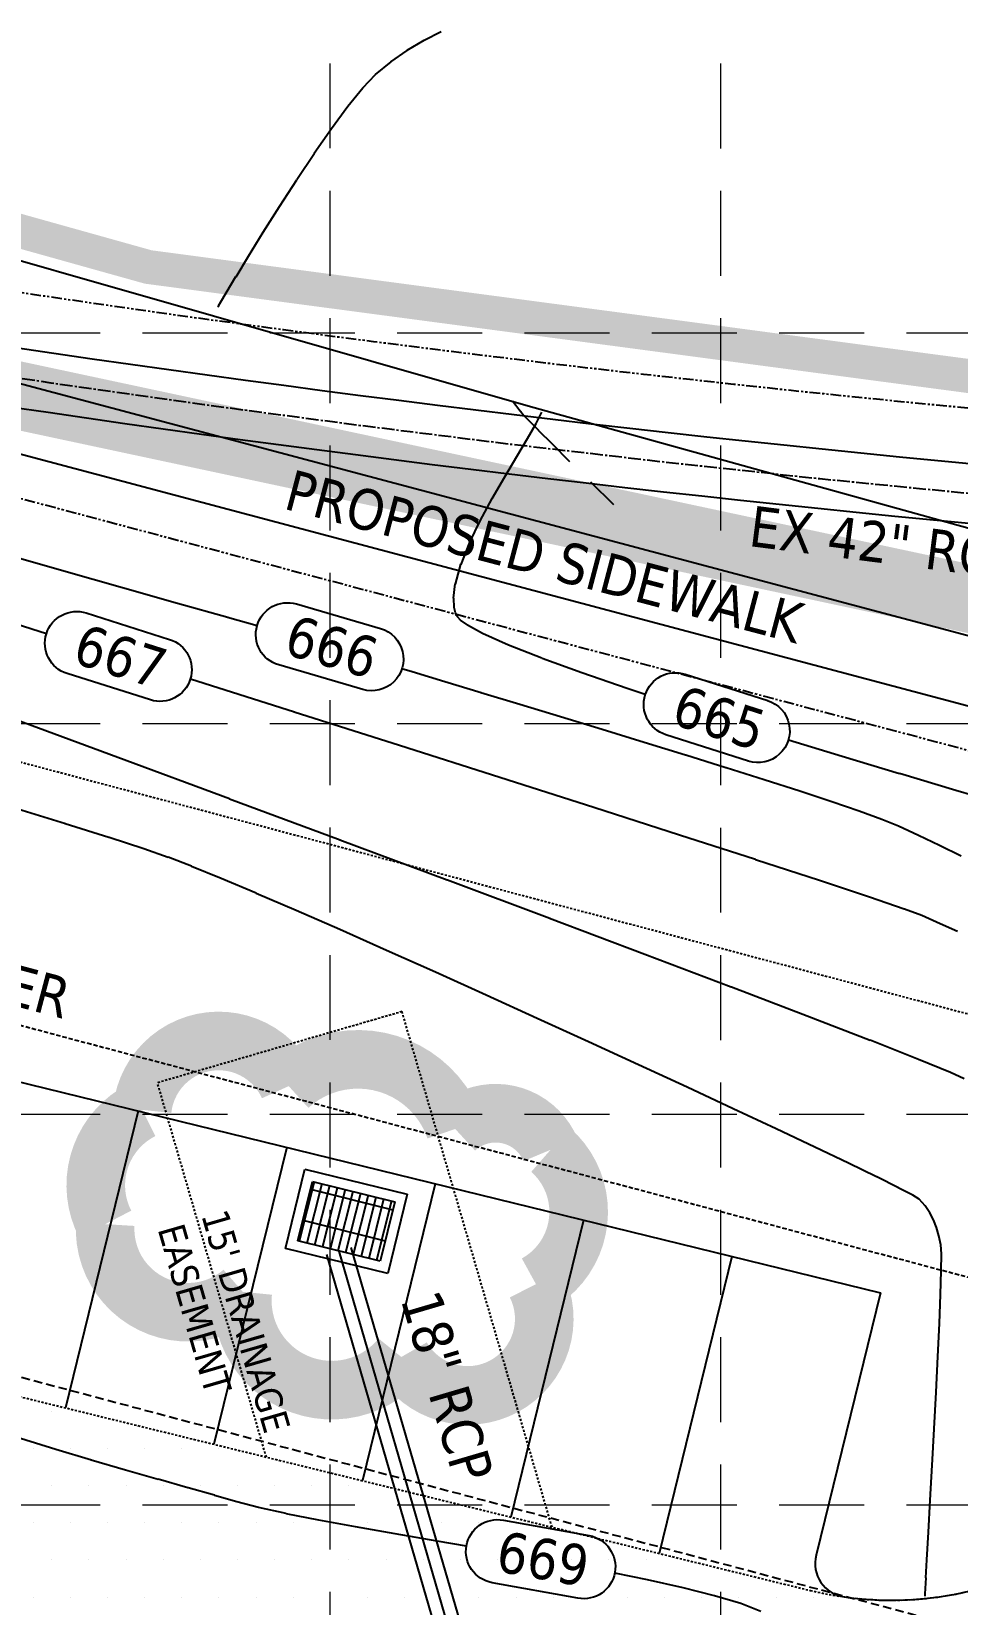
# Model space of a CAD drawing. Header units: inches. Extents: x 6967 to 7890, y 13663 to 15138.
# Drawn here: x 7480.1 to 7534.6, y 14233.6 to 14326.2 of the extents above; entities that cross this region are included whole.
import ezdxf

# ---------------------------------------------------------------- set-up
doc = ezdxf.new("R2010")
doc.units = ezdxf.units.IN
doc.header["$MEASUREMENT"] = 0
for name, pattern in [('CENTER2', [1.125, 0.75, -0.125, 0.125, -0.125]), ('DASHED', [0.75, 0.5, -0.25]), ('DASHED2', [0.375, 0.25, -0.125]), ('HIDDEN', [0.375, 0.25, -0.125]), ('XGWI003AR$0$HIDDEN2', [0.1875, 0.125, -0.0625]), ('xGWI003pt$0$HIDDEN2', [0.1875, 0.125, -0.0625]), ('xGWI003pt$0$PHANTOM2', [1.25, 0.625, -0.125, 0.125, -0.125, 0.125, -0.125])]:
    doc.linetypes.add(name, pattern=pattern)
for name, color, linetype in [('C-ANNO-EASE-N', 6, 'Continuous'), ('C-ANNO-STRM-N', 7, 'Continuous'), ('C-SITE-BLDG-STBK-N', 7, 'DASHED'), ('C-SITE-LSCP-STBK-N', 2, 'HIDDEN'), ('C-SITE-STBK-LSCP-N', 7, 'DASHED2'), ('EC', 35, 'Continuous'), ('GRID', 254, 'HIDDEN'), ('INLET PROTECTION', 5, 'Continuous'), ('LIMITS OF DISTURBANCE', 1, 'HIDDEN'), ('PC', 35, 'Continuous'), ('SILT FENCE', 200, 'Continuous'), ('STORM', 5, 'Continuous'), ('V-ROAD-BACK-P', 2, 'Continuous'), ('V-STRM-CNTR-E', 11, 'CENTER2'), ('V-STRM-UNDR-E', 15, 'Continuous'), ('XGWI003AR$0$C-PKNG-CURB-FACE-N', 4, 'Continuous'), ('XGWI003AR$0$C-PKNG-FIRE-HTCH-N', 2, 'Continuous'), ('XGWI003AR$0$C-PKNG-FIRE-N', 2, 'XGWI003AR$0$HIDDEN2'), ('XGWI003AR$0$C-PKNG-STRP-N', 6, 'Continuous'), ('XGWI003AR$0$C-SITE-WALK-N', 2, 'Continuous'), ('xGWI003pt$0$C-BNDY-E', 3, 'xGWI003pt$0$PHANTOM2'), ('xGWI003pt$0$C-EASE-STRM-N', 6, 'xGWI003pt$0$HIDDEN2'), ('xGWI003pt$0$C-ESMT-ELEC', 14, 'xGWI003pt$0$HIDDEN2'), ('xGWI003pt$0$C-RWAY-DCTD-E', 6, 'xGWI003pt$0$PHANTOM2')]:
    doc.layers.add(name, color=color, linetype=linetype)
doc.styles.add('L100', font='TAHOMA.TTF', dxfattribs={"height": 4})
doc.styles.add('L40', font='TAHOMA.TTF', dxfattribs={"height": 1.6})
doc.styles.add('L50', font='TAHOMA.TTF', dxfattribs={"height": 2})
doc.styles.add('L60', font='TAHOMA.TTF', dxfattribs={"height": 2.4})

msp = doc.modelspace()

# ---------------------------------------------------------------- linework, layer by layer
at = {"layer": 'C-SITE-BLDG-STBK-N'}
msp.add_line((7368.566, 14276.473), (7533.849, 14232.551), dxfattribs=at)
at = {"layer": 'C-SITE-LSCP-STBK-N', "color": 253}
msp.add_line((7537.581, 14252.254), (7373.859, 14295.76), dxfattribs=at)
at = {"layer": 'EC', "color": 35, "extrusion": (0.51111, -0.859515, 0), "elevation": -8478.23}
msp.add_lwpolyline([(13769.962, 665), (13771.114, 665)], dxfattribs=at)
at = {"layer": 'EC', "color": 35}
for points, elevation in [([(7503.176, 14325.722), (7504.176, 14326.244)], 665), ([(7498.691, 14321.846), (7499.562, 14322.925)], 665), ([(7499.562, 14322.925), (7500.305, 14323.705)], 665), ([(7497.728, 14320.54), (7498.691, 14321.846)], 665), ([(7491.028, 14310.004), (7491.033, 14310.014)], 665), ([(7514.356, 14298.366), (7512.992, 14299.701)], 666)]:
    msp.add_lwpolyline(points, dxfattribs=dict(at, elevation=elevation))
at = {"layer": 'EC', "color": 35, "extrusion": (-0.570027, 0.821626, 0), "elevation": 7493.45}
msp.add_lwpolyline([(-14328.532, 665), (-14329.704, 665)], dxfattribs=at)
at = {"layer": 'EC', "color": 35, "extrusion": (0.637871, -0.770143, 0), "elevation": -6247.068}
msp.add_lwpolyline([(14912.989, 665), (14914.181, 665)], dxfattribs=at)
at = {"layer": 'EC', "color": 35, "extrusion": (0.821553, -0.570132, 0), "elevation": -2004.817}
msp.add_lwpolyline([(16037.995, 665), (16039.778, 665)], dxfattribs=at)
at = {"layer": 'EC', "color": 35, "extrusion": (0.832453, -0.554096, 0), "elevation": -1693.479}
msp.add_lwpolyline([(16071.984, 665), (16073.851, 665)], dxfattribs=at)
at = {"layer": 'EC', "color": 35, "extrusion": (0.840229, -0.542231, 0), "elevation": -1465.314}
msp.add_lwpolyline([(16092.518, 665), (16094.39, 665)], dxfattribs=at)
at = {"layer": 'EC', "color": 35, "extrusion": (0.846079, -0.533058, 0), "elevation": -1290.157}
msp.add_lwpolyline([(16105.706, 665), (16107.506, 665)], dxfattribs=at)
at = {"layer": 'EC', "color": 35, "extrusion": (0.850677, -0.525689, 0), "elevation": -1150.208}
msp.add_lwpolyline([(16114.656, 665), (16116.305, 665)], dxfattribs=at)
at = {"layer": 'EC', "color": 35, "extrusion": (0.854458, -0.51952, 0), "elevation": -1033.586}
msp.add_lwpolyline([(16121.136, 665), (16122.556, 665)], dxfattribs=at)
at = {"layer": 'EC', "color": 35, "extrusion": (0.857776, -0.514024, 0), "elevation": -930.075}
msp.add_lwpolyline([(16126.328, 665), (16127.439, 665)], dxfattribs=at)
at = {"layer": 'EC', "color": 35, "extrusion": (0.870445, -0.492265, 0), "elevation": -523.78}
msp.add_lwpolyline([(16143.659, 665), (16143.743, 665)], dxfattribs=at)
at = {"layer": 'EC', "color": 35, "extrusion": (0.864196, -0.503155, 0), "elevation": -726.438}
msp.add_lwpolyline([(16135.894, 665), (16136.169, 665)], dxfattribs=at)
at = {"layer": 'EC', "color": 35, "extrusion": (0.860837, -0.508881, 0), "elevation": -833.547}
msp.add_lwpolyline([(16130.99, 665), (16131.605, 665)], dxfattribs=at)
at = {"layer": 'EC', "color": 35, "extrusion": (0.785152, 0.619303, 0), "elevation": 14754.019}
msp.add_lwpolyline([(6580.895, 666), (6581.224, 666)], dxfattribs=at)
at = {"layer": 'EC', "color": 35, "extrusion": (0.785008, 0.619486, 0), "elevation": 14755.547}
msp.add_lwpolyline([(6577.184, 666), (6577.468, 666)], dxfattribs=at)
at = {"layer": 'EC', "color": 35, "extrusion": (0.768301, 0.640089, 0), "elevation": 14924.806}
msp.add_lwpolyline([(6183.219, 666), (6183.501, 666)], dxfattribs=at)
at = {"layer": 'EC', "color": 35, "extrusion": (0.740773, 0.671756, 0), "elevation": 15171.053}
msp.add_lwpolyline([(5551.354, 666), (5551.682, 666)], dxfattribs=at)
at = {"layer": 'EC', "color": 35, "extrusion": (0.714639, 0.699494, 0), "elevation": 15371.561}
msp.add_lwpolyline([(4968.916, 666), (4969.256, 666)], dxfattribs=at)
at = {"layer": 'EC', "color": 35, "extrusion": (0.710226, 0.703973, 0), "elevation": 15402.5}
msp.add_lwpolyline([(4871.396, 666), (4872.167, 666)], dxfattribs=at)
at = {"layer": 'EC', "color": 35, "extrusion": (0.707655, 0.706558, 0), "elevation": 15420.156}
msp.add_lwpolyline([(4814.071, 666), (4815.216, 666)], dxfattribs=at)
at = {"layer": 'EC', "color": 35, "extrusion": (-0.705198, -0.70901, 0), "elevation": -15436.774}
msp.add_lwpolyline([(-4759.055, 666), (-4760.513, 666)], dxfattribs=at)
at = {"layer": 'GRID', "color": 252, "linetype": 'HIDDEN', "lineweight": 0, "ltscale": 20}
for p, q in [((7497.643, 13779.365), (7497.643, 15113.571)), ((7520.646, 13779.362), (7520.646, 15113.571)), ((6991.593, 14308.491), (7865.68, 14308.491)), ((6991.593, 14285.488), (7865.68, 14285.488)), ((6991.593, 14262.486), (7865.68, 14262.486)), ((6991.593, 14239.484), (7865.68, 14239.484))]:
    msp.add_line(p, q, dxfattribs=at)
at = {"layer": 'INLET PROTECTION', "color": 170, "ltscale": 100, "const_width": 3.451}
msp.add_lwpolyline([(7495.201, 14264.146, 0.520567), (7495.201, 14264.146, 0.765195), (7486.573, 14262.748, 0.417879), (7484.398, 14256.019, 0.6649), (7492.496, 14252.035, 0.744833), (7501.837, 14248.2, 0.975642), (7509.763, 14252.488, 0.520567), (7510.623, 14260.396, 0.520567), (7505.009, 14261.623, 0.540264), (7495.201, 14264.146)], format="xyb", close=True, dxfattribs=at)
at = {"layer": 'LIMITS OF DISTURBANCE', "linetype": 'DASHED', "ltscale": 25, "const_width": 2}
msp.add_lwpolyline([(7626.68, 14301.006), (7537.696, 14305.63), (7486.929, 14312.377), (7396.549, 14337.663), (7372.92, 14344.826), (7341.409, 14355.654), (7272.761, 14383.79), (7321.112, 14493.627), (7084.447, 14614.894), (7078.433, 14602.87), (7300.437, 14489.887), (7255.526, 14390.868), (7231.156, 14402.508, 0.426649), (7192.435, 14387.891), (7143.122, 14290.437, 0.055483), (7100.956, 14177.591), (7091.992, 14135.021), (7118.278, 14130.517), (7275.487, 14103.266), (7373.361, 14083.725), (7470.495, 14064.556), (7646.846, 14024.455)], format="xyb", dxfattribs=at)
at = {"layer": 'PC', "color": 25, "extrusion": (0.895308, -0.445448, 0), "elevation": 352.251}
msp.add_lwpolyline([(16150.943, 665), (16151.69, 665)], dxfattribs=at)
at = {"layer": 'PC', "color": 25}
for points, elevation in [([(7509.266, 14302.272), (7509.774, 14303.159)], 665), ([(7508.632, 14301.211), (7509.266, 14302.272)], 665), ([(7506.482, 14297.434), (7507.19, 14298.747)], 665), ([(7481.958, 14294.472), (7478.329, 14295.508)], 666), ([(7505.017, 14293.71), (7505.345, 14294.871)], 665), ([(7488.655, 14292.572), (7485.42, 14293.488)], 666), ([(7505.033, 14292.004), (7504.951, 14292.33)], 665), ([(7505.093, 14291.854), (7505.033, 14292.004)], 665), ([(7505.142, 14291.771), (7505.093, 14291.854)], 665), ([(7506.611, 14290.805), (7505.739, 14291.281)], 665), ([(7508.146, 14290.115), (7506.611, 14290.805)], 665), ([(7502.467, 14288.531), (7501.871, 14288.714)], 666), ([(7504.399, 14287.944), (7502.467, 14288.531)], 666), ([(7515.135, 14287.56), (7512.467, 14288.478)], 665), ([(7501.719, 14284.198), (7495.532, 14286.162)], 667), ([(7527.802, 14283.554), (7524.628, 14284.524)], 665), ([(7491.718, 14281.054), (7485.136, 14283.498)], 668), ([(7520.955, 14282.896), (7518.583, 14283.633)], 666), ([(7531.171, 14282.542), (7527.802, 14283.554)], 665), ([(7525.299, 14281.513), (7523.209, 14282.185)], 666), ([(7527.179, 14280.892), (7525.299, 14281.513)], 666), ([(7537.733, 14280.605), (7534.501, 14281.554)], 665), ([(7518.226, 14278.921), (7513.173, 14280.544)], 667), ([(7486.666, 14278.117), (7484.622, 14278.783)], 669), ([(7534.804, 14277.681), (7533.531, 14278.32)], 666), ([(7531.454, 14274.573), (7529.409, 14275.272)], 667), ([(7500.959, 14272.14), (7498.205, 14273.36)], 669), ([(7503.847, 14270.848), (7500.959, 14272.14)], 669), ([(7506.823, 14269.506), (7503.847, 14270.848)], 669), ([(7525.727, 14268.275), (7521.271, 14269.974)], 668), ([(7515.811, 14265.4), (7512.852, 14266.76)], 669), ([(7532.294, 14265.72), (7529.439, 14266.843)], 668), ([(7518.67, 14264.078), (7515.811, 14265.4)], 669), ([(7523.902, 14261.634), (7521.382, 14262.815)], 669), ([(7526.181, 14260.557), (7523.902, 14261.634)], 669), ([(7532.327, 14257.488), (7531.954, 14257.72)], 669), ([(7533.644, 14254.274), (7533.613, 14254.8)], 669), ([(7533.637, 14253.271), (7533.644, 14254.274)], 669), ([(7533.596, 14251.875), (7533.637, 14253.271)], 669), ([(7481.494, 14242.752), (7479.401, 14243.405)], 669), ([(7490.832, 14240.055), (7489.274, 14240.497)], 669), ([(7532.883, 14237.887), (7532.988, 14239.766)], 669), ([(7503.949, 14237.359), (7501.478, 14237.786)], 669), ([(7532.791, 14236.263), (7532.883, 14237.887)], 669), ([(7532.733, 14235.204), (7532.791, 14236.263)], 669), ([(7516.332, 14235.084), (7514.403, 14235.476)], 669), ([(7518.433, 14234.615), (7516.332, 14235.084)], 669), ([(7520.281, 14234.145), (7518.433, 14234.615)], 669), ([(7521.823, 14233.678), (7520.281, 14234.145)], 669), ([(7532.677, 14234.112), (7532.684, 14234.247)], 669), ([(7523.003, 14233.214), (7521.823, 14233.678)], 669)]:
    msp.add_lwpolyline(points, dxfattribs=dict(at, elevation=elevation))
at = {"layer": 'PC', "color": 25, "extrusion": (0.859096, -0.511814, 0), "elevation": -868.925}
msp.add_lwpolyline([(16127.755, 665), (16129.14, 665)], dxfattribs=at)
at = {"layer": 'PC', "color": 25, "extrusion": (0.866603, -0.498998, 0), "elevation": -629.292}
msp.add_lwpolyline([(16137.412, 665), (16138.882, 665)], dxfattribs=at)
at = {"layer": 'PC', "color": 25, "extrusion": (0.900404, -0.435055, 0), "elevation": 538.697}
msp.add_lwpolyline([(16137.746, 665), (16139.198, 665)], dxfattribs=at)
at = {"layer": 'PC', "color": 25, "extrusion": (0.927846, -0.372964, 0), "elevation": 1632.337}
msp.add_lwpolyline([(16062.659, 665), (16064.013, 665)], dxfattribs=at)
at = {"layer": 'PC', "color": 25, "extrusion": (-0.2732, -0.961957, 0), "elevation": -15794.741}
msp.add_lwpolyline([(3295.676, 666), (3292.077, 666)], dxfattribs=at)
at = {"layer": 'PC', "color": 25, "extrusion": (0.992631, -0.121178, 0), "elevation": 5717.624}
msp.add_lwpolyline([(15096.985, 665), (15097.821, 665)], dxfattribs=at)
at = {"layer": 'PC', "color": 25, "extrusion": (-0.272338, -0.962202, 0), "elevation": -15791.781}
msp.add_lwpolyline([(3316.257, 666), (3313.191, 666)], dxfattribs=at)
at = {"layer": 'PC', "color": 25, "linetype": 'Continuous'}
for points, elevation in [([(7495.661, 14292.536), (7500.616, 14291.09)], 666), ([(7483.279, 14292.005), (7488.189, 14290.452)], 667), ([(7499.568, 14287.497), (7494.613, 14288.943)], 666), ([(7512.232, 14233.995), (7507.181, 14234.907)], 669)]:
    msp.add_lwpolyline(points, dxfattribs=dict(at, elevation=elevation))
at = {"layer": 'PC', "color": 25, "extrusion": (0.997977, 0.06358, 0), "elevation": 8398.478}
msp.add_lwpolyline([(13786.245, 665), (13786.796, 665)], dxfattribs=at)
at = {"layer": 'PC', "color": 25, "extrusion": (-0.301214, -0.953557, 0), "elevation": -15880.431}
msp.add_lwpolyline([(2828.913, 667), (2824.184, 667)], dxfattribs=at)
at = {"layer": 'PC', "color": 25, "extrusion": (-0.273142, -0.961974, 0), "elevation": -15794.547}
msp.add_lwpolyline([(3304.855, 666), (3303.057, 666)], dxfattribs=at)
at = {"layer": 'PC', "color": 25, "extrusion": (0.729674, 0.683796, 0), "elevation": 15248.954}
msp.add_lwpolyline([(5296.097, 665), (5296.346, 665)], dxfattribs=at)
at = {"layer": 'PC', "color": 25, "extrusion": (-0.585759, -0.810485, 0), "elevation": -15979.428}
msp.add_lwpolyline([(-2287.951, 665), (-2288.478, 665)], dxfattribs=at)
at = {"layer": 'PC', "color": 25, "extrusion": (-0.367985, -0.929832, 0), "elevation": -16050.287}
msp.add_lwpolyline([(1724.885, 665), (1722.765, 665)], dxfattribs=at)
at = {"layer": 'PC', "color": 25, "extrusion": (-0.342536, -0.939505, 0), "elevation": -15997.382}
msp.add_lwpolyline([(2163.686, 665), (2161.185, 665)], dxfattribs=at)
at = {"layer": 'PC', "color": 25, "linetype": 'Continuous', "extrusion": (-0.30163, -0.953425, 0), "elevation": -15879.794}
msp.add_lwpolyline([(2829.001, 667), (2823.851, 667)], dxfattribs=at)
at = {"layer": 'PC', "color": 25, "extrusion": (-0.302122, -0.953269, 0), "elevation": -15883.124}
msp.add_lwpolyline([(2829.1, 667), (2822.676, 667)], dxfattribs=at)
at = {"layer": 'PC', "color": 25, "extrusion": (-0.289664, -0.957128, 0), "elevation": -15849.151}
msp.add_lwpolyline([(3046.196, 666), (3043.97, 666)], dxfattribs=at)
at = {"layer": 'PC', "color": 25, "linetype": 'Continuous', "extrusion": (-0.304433, -0.952534, 0)}
for points, elevation in [([(2811.82, 665), (2816.917, 665)], -15899.079), ([(2816.917, 665), (2811.82, 665)], -15895.336)]:
    msp.add_lwpolyline(points, dxfattribs=dict(at, elevation=elevation))
at = {"layer": 'PC', "color": 25, "extrusion": (0.28925, 0.957253, 0), "elevation": 15847.833}
msp.add_lwpolyline([(-3055.432, 666), (-3053.045, 666)], dxfattribs=at)
at = {"layer": 'PC', "color": 25, "extrusion": (-0.313436, -0.949609, 0), "elevation": -15923.114}
msp.add_lwpolyline([(2659.331, 665), (2658.203, 665)], dxfattribs=at)
at = {"layer": 'PC', "color": 25, "extrusion": (0.289505, 0.957176, 0), "elevation": 15848.647}
msp.add_lwpolyline([(-3053.708, 666), (-3051.208, 666)], dxfattribs=at)
at = {"layer": 'PC', "color": 25, "extrusion": (0.290355, 0.956919, 0), "elevation": 15851.35}
msp.add_lwpolyline([(-3042.214, 666), (-3039.647, 666)], dxfattribs=at)
at = {"layer": 'PC', "color": 25, "extrusion": (-0.347397, -0.937718, 0), "elevation": -15994.21}
msp.add_lwpolyline([(2056.901, 668), (2050.387, 668)], dxfattribs=at)
at = {"layer": 'PC', "color": 25, "extrusion": (-0.291797, -0.95648, 0), "elevation": -15855.92}
msp.add_lwpolyline([(3020.888, 666), (3018.302, 666)], dxfattribs=at)
at = {"layer": 'PC', "color": 25, "extrusion": (-0.303456, -0.952846, 0), "elevation": -15887.074}
msp.add_lwpolyline([(2819.565, 667), (2813.356, 667)], dxfattribs=at)
at = {"layer": 'PC', "color": 25, "extrusion": (-0.293899, -0.955836, 0), "elevation": -15862.522}
msp.add_lwpolyline([(2988.585, 666), (2986.027, 666)], dxfattribs=at)
at = {"layer": 'PC', "color": 25, "extrusion": (-0.304402, -0.952544, 0), "elevation": -15889.866}
msp.add_lwpolyline([(2809.598, 667), (2803.783, 667)], dxfattribs=at)
at = {"layer": 'PC', "color": 25, "extrusion": (-0.300743, -0.953705, 0), "elevation": -15883.547}
msp.add_lwpolyline([(2879.657, 666), (2877.294, 666)], dxfattribs=at)
at = {"layer": 'PC', "color": 25, "extrusion": (0.284375, 0.958713, 0), "elevation": 15834.539}
msp.add_lwpolyline([(-3162.1, 665), (-3158.627, 665)], dxfattribs=at)
at = {"layer": 'PC', "color": 25, "extrusion": (-0.29335, -0.956005, 0), "elevation": -15846.219}
msp.add_lwpolyline([(2963.96, 669), (2960.773, 669)], dxfattribs=at)
at = {"layer": 'PC', "color": 25, "extrusion": (-0.348965, -0.937136, 0), "elevation": -15997.633}
msp.add_lwpolyline([(2044.121, 668), (2037.177, 668)], dxfattribs=at)
at = {"layer": 'PC', "color": 25, "extrusion": (-0.325035, -0.945702, 0), "elevation": -15952.064}
msp.add_lwpolyline([(2478.399, 666), (2476.68, 666)], dxfattribs=at)
at = {"layer": 'PC', "color": 25, "extrusion": (0.343027, 0.939326, 0), "elevation": 15996.465}
msp.add_lwpolyline([(-2174.868, 666), (-2173.457, 666)], dxfattribs=at)
at = {"layer": 'PC', "color": 25, "extrusion": (-0.299512, -0.954093, 0), "elevation": -15865.014}
msp.add_lwpolyline([(2864.354, 669), (2861.65, 669)], dxfattribs=at)
at = {"layer": 'PC', "color": 25, "extrusion": (-0.375778, -0.92671, 0), "elevation": -16062.932}
msp.add_lwpolyline([(1613.246, 666), (1612.189, 666)], dxfattribs=at)
at = {"layer": 'PC', "color": 25, "extrusion": (-0.414099, -0.910232, 0), "elevation": -16116.236}
msp.add_lwpolyline([(943.253, 666), (941.952, 666)], dxfattribs=at)
at = {"layer": 'PC', "color": 25, "extrusion": (0.349874, 0.936797, 0), "elevation": 15999.61}
msp.add_lwpolyline([(-2035.333, 668), (-2028.586, 668)], dxfattribs=at)
at = {"layer": 'PC', "color": 25, "extrusion": (-0.307426, -0.951572, 0), "elevation": -15898.72}
msp.add_lwpolyline([(2769.109, 667), (2764.42, 667)], dxfattribs=at)
at = {"layer": 'PC', "color": 25, "extrusion": (0.432053, 0.901848, 0), "elevation": 16131.762}
msp.add_lwpolyline([(-625.116, 666), (-623.743, 666)], dxfattribs=at)
at = {"layer": 'PC', "color": 25, "extrusion": (-0.3287, -0.944434, 0), "elevation": -15945.613}
msp.add_lwpolyline([(2378.968, 669), (2377.442, 669)], dxfattribs=at)
at = {"layer": 'PC', "color": 25, "extrusion": (-0.361181, -0.932496, 0), "elevation": -16018.379}
msp.add_lwpolyline([(1827.291, 669), (1825.817, 669)], dxfattribs=at)
at = {"layer": 'PC', "color": 25, "extrusion": (-0.378758, -0.925496, 0), "elevation": -16050.081}
msp.add_lwpolyline([(1525.814, 669), (1523.93, 669)], dxfattribs=at)
at = {"layer": 'PC', "color": 25, "extrusion": (0.310081, 0.95071, 0), "elevation": 15906.387}
msp.add_lwpolyline([(-2728.682, 667), (-2724.723, 667)], dxfattribs=at)
at = {"layer": 'PC', "color": 25, "extrusion": (-0.389199, -0.921154, 0), "elevation": -16066.309}
msp.add_lwpolyline([(1346.462, 669), (1344.219, 669)], dxfattribs=at)
at = {"layer": 'PC', "color": 25, "extrusion": (-0.350943, -0.936397, 0), "elevation": -16001.921}
msp.add_lwpolyline([(2023.513, 668), (2017.082, 668)], dxfattribs=at)
at = {"layer": 'PC', "color": 25, "extrusion": (-0.314536, -0.949246, 0), "elevation": -15919.008}
msp.add_lwpolyline([(2657.177, 667), (2654.061, 667)], dxfattribs=at)
at = {"layer": 'PC', "color": 25, "extrusion": (-0.396187, -0.91817, 0), "elevation": -16076.075}
msp.add_lwpolyline([(1226.901, 669), (1224.35, 669)], dxfattribs=at)
at = {"layer": 'PC', "color": 25, "extrusion": (-0.401256, -0.915966, 0), "elevation": -16082.611}
msp.add_lwpolyline([(1140.831, 669), (1138.024, 669)], dxfattribs=at)
at = {"layer": 'PC', "color": 25, "extrusion": (0.352258, 0.935903, 0), "elevation": 16004.748}
msp.add_lwpolyline([(-2007.026, 668), (-2001.029, 668)], dxfattribs=at)
at = {"layer": 'PC', "color": 25, "extrusion": (-0.351809, -0.936072, 0), "elevation": -16011.658}
msp.add_lwpolyline([(2029.159, 667), (2028.065, 667)], dxfattribs=at)
at = {"layer": 'PC', "color": 25, "extrusion": (-0.405331, -0.91417, 0), "elevation": -16102.181}
msp.add_lwpolyline([(1101.392, 667), (1100.203, 667)], dxfattribs=at)
at = {"layer": 'PC', "color": 25, "extrusion": (-0.398955, -0.916971, 0), "elevation": -16094.12}
msp.add_lwpolyline([(1214.619, 667), (1213.499, 667)], dxfattribs=at)
at = {"layer": 'PC', "color": 25, "extrusion": (0.353965, 0.935259, 0), "elevation": 16008.384}
msp.add_lwpolyline([(-1983.26, 668), (-1977.818, 668)], dxfattribs=at)
at = {"layer": 'PC', "color": 25, "extrusion": (-0.413374, -0.910561, 0), "elevation": -16096.386}
msp.add_lwpolyline([(940.096, 669), (936.782, 669)], dxfattribs=at)
at = {"layer": 'PC', "color": 25, "extrusion": (0.359888, 0.932995, 0), "elevation": 16020.655}
msp.add_lwpolyline([(-1890.466, 668), (-1886.488, 668)], dxfattribs=at)
at = {"layer": 'PC', "color": 25, "extrusion": (-0.415551, -0.90957, 0), "elevation": -16098.588}
msp.add_lwpolyline([(904.9, 669), (901.589, 669)], dxfattribs=at)
at = {"layer": 'PC', "color": 25, "extrusion": (-0.37903, -0.925385, 0), "elevation": -16056.239}
msp.add_lwpolyline([(1565.176, 668), (1563.138, 668)], dxfattribs=at)
at = {"layer": 'PC', "color": 25, "extrusion": (-0.427751, -0.903897, 0), "elevation": -16116.791}
msp.add_lwpolyline([(709.167, 668), (708.276, 668)], dxfattribs=at)
at = {"layer": 'PC', "color": 25, "extrusion": (-0.42198, -0.906605, 0), "elevation": -16104.615}
msp.add_lwpolyline([(800.294, 669), (797.302, 669)], dxfattribs=at)
at = {"layer": 'PC', "color": 25, "extrusion": (-0.431343, -0.902188, 0), "elevation": -16112.069}
msp.add_lwpolyline([(641.048, 669), (638.841, 669)], dxfattribs=at)
at = {"layer": 'PC', "color": 25, "extrusion": (0.436851, 0.899534, 0), "elevation": 16115.687}
msp.add_lwpolyline([(-544.357, 669), (-542.515, 669)], dxfattribs=at)
at = {"layer": 'PC', "color": 25, "extrusion": (-0.445843, -0.895111, 0), "elevation": -16120.333}
msp.add_lwpolyline([(384.275, 669), (382.85, 669)], dxfattribs=at)
at = {"layer": 'PC', "color": 25, "extrusion": (-0.464228, -0.885716, 0), "elevation": -16124.83}
msp.add_lwpolyline([(52.337, 669), (51.38, 669)], dxfattribs=at)
at = {"layer": 'PC', "color": 25, "extrusion": (0.740222, 0.672362, 0), "elevation": 15161.792}
msp.add_lwpolyline([(5488.729, 669), (5489.26, 669)], dxfattribs=at)
at = {"layer": 'PC', "color": 25, "extrusion": (0.819315, 0.573344, 0), "elevation": 14345.858}
msp.add_lwpolyline([(7361.742, 669), (7362.232, 669)], dxfattribs=at)
at = {"layer": 'PC', "color": 25, "extrusion": (0.886628, 0.462484, 0), "elevation": 13272.425}
msp.add_lwpolyline([(9156.033, 669), (9156.506, 669)], dxfattribs=at)
at = {"layer": 'PC', "color": 25, "extrusion": (0.93407, 0.357089, 0), "elevation": 12127.28}
msp.add_lwpolyline([(10625.868, 669), (10626.348, 669)], dxfattribs=at)
at = {"layer": 'PC', "color": 25, "extrusion": (0.962036, 0.272921, 0), "elevation": 11138.081}
msp.add_lwpolyline([(11658.101, 669), (11658.608, 669)], dxfattribs=at)
at = {"layer": 'PC', "color": 25, "extrusion": (0.97612, 0.217233, 0), "elevation": 10450.324}
msp.add_lwpolyline([(12277.841, 669), (12278.392, 669)], dxfattribs=at)
at = {"layer": 'PC', "color": 25, "extrusion": (0.999208, -0.039789, 0), "elevation": 6960.556}
msp.add_lwpolyline([(14538.635, 669), (14540.346, 669)], dxfattribs=at)
at = {"layer": 'PC', "color": 25, "extrusion": (0.998944, -0.045954, 0), "elevation": 6870.717}
msp.add_lwpolyline([(14579.362, 669), (14581.306, 669)], dxfattribs=at)
at = {"layer": 'PC', "color": 25, "extrusion": (0.998753, -0.049922, 0), "elevation": 6812.745}
msp.add_lwpolyline([(14604.447, 669), (14606.542, 669)], dxfattribs=at)
at = {"layer": 'PC', "color": 25, "extrusion": (0.998616, -0.052602, 0), "elevation": 6773.524}
msp.add_lwpolyline([(14620.515, 669), (14622.679, 669)], dxfattribs=at)
at = {"layer": 'PC', "color": 25, "extrusion": (0.998518, -0.054425, 0), "elevation": 6746.83}
msp.add_lwpolyline([(14630.7, 669), (14632.852, 669)], dxfattribs=at)
at = {"layer": 'PC', "color": 25, "extrusion": (-0.286961, -0.957942, 0), "elevation": -15790.631}
msp.add_lwpolyline([(3081.9, 669), (3079.727, 669)], dxfattribs=at)
at = {"layer": 'PC', "color": 25, "extrusion": (-0.279139, -0.960251, 0), "elevation": -15764.972}
msp.add_lwpolyline([(3212.68, 669), (3210.573, 669)], dxfattribs=at)
at = {"layer": 'PC', "color": 25, "extrusion": (0.274066, 0.961711, 0), "elevation": 15747.792}
msp.add_lwpolyline([(-3297.853, 669), (-3295.861, 669)], dxfattribs=at)
at = {"layer": 'PC', "color": 25, "extrusion": (0.998454, -0.055591, 0), "elevation": 6729.737}
msp.add_lwpolyline([(14636.512, 669), (14638.57, 669)], dxfattribs=at)
at = {"layer": 'PC', "color": 25, "extrusion": (0.271875, 0.962333, 0), "elevation": 15740.242}
msp.add_lwpolyline([(-3335.533, 669), (-3333.703, 669)], dxfattribs=at)
at = {"layer": 'PC', "color": 25, "extrusion": (-0.279969, -0.960009, 0), "elevation": -15767.781}
msp.add_lwpolyline([(3205.86, 669), (3204.499, 669)], dxfattribs=at)
at = {"layer": 'PC', "color": 25, "extrusion": (-0.254601, -0.967046, 0), "elevation": -15677.928}
msp.add_lwpolyline([(3621.139, 669), (3619.811, 669)], dxfattribs=at)
at = {"layer": 'PC', "color": 25, "extrusion": (-0.215471, -0.97651, 0), "elevation": -15519.472}
msp.add_lwpolyline([(4250.912, 669), (4249.242, 669)], dxfattribs=at)
at = {"layer": 'PC', "color": 25, "extrusion": (-0.193678, -0.981065, 0), "elevation": -15420.988}
msp.add_lwpolyline([(4597.325, 669), (4595.365, 669)], dxfattribs=at)
at = {"layer": 'PC', "color": 25, "extrusion": (-0.180909, -0.9835, 0), "elevation": -15359.927}
msp.add_lwpolyline([(4799.582, 669), (4797.386, 669)], dxfattribs=at)
at = {"layer": 'PC', "color": 25, "extrusion": (-0.173651, -0.984807, 0), "elevation": -15324.113}
msp.add_lwpolyline([(4915.107, 669), (4912.728, 669)], dxfattribs=at)
at = {"layer": 'PC', "color": 25, "linetype": 'Continuous', "extrusion": (-0.177662, -0.984092, 0), "elevation": -15345.941}
msp.add_lwpolyline([(4858.748, 669), (4863.88, 669)], dxfattribs=at)
at = {"layer": 'PC', "color": 25, "extrusion": (-0.169909, -0.98546, 0), "elevation": -15305.333}
msp.add_lwpolyline([(4977.527, 669), (4975.785, 669)], dxfattribs=at)
at = {"layer": 'PC', "color": 25, "extrusion": (0.998605, -0.052805, 0), "elevation": 6770.536}
msp.add_lwpolyline([(14612.48, 669), (14613.109, 669)], dxfattribs=at)
at = {"layer": 'PC', "color": 25, "extrusion": (0.998761, -0.049762, 0), "elevation": 6815.027}
msp.add_lwpolyline([(14591.454, 669), (14591.783, 669)], dxfattribs=at)
at = {"layer": 'PC', "color": 25, "linetype": 'Continuous', "extrusion": (0, 0, -1)}
for centre, radius, start, end in [((-7495.137, 14290.739, -666), 1.871, 286.26263, 106.26263), ((-7482.715, 14290.221, -667), 1.871, 287.55552, 107.55552), ((-7500.092, 14289.294, -666), 1.871, 106.26263, 286.26263), ((-7487.624, 14288.668, -667), 1.871, 107.55552, 287.55552), ((-7517.983, 14286.619, -665), 1.871, 287.72403, 107.72403), ((-7522.837, 14285.067, -665), 1.871, 107.72403, 287.72403), ((-7507.514, 14236.751, -669), 1.874, 280.23362, 100.23362), ((-7512.565, 14235.839, -669), 1.874, 100.23362, 280.23362)]:
    msp.add_arc(centre, radius, start, end, dxfattribs=at)
at = {"layer": 'SILT FENCE', "linetype": 'Continuous', "ltscale": 25, "const_width": 4}
msp.add_lwpolyline([(7117.596, 14220.546), (7125.359, 14241.766), (7144.64, 14284.476), (7191.6, 14377.338), (7241.137, 14390.542), (7283.264, 14368.127), (7378.578, 14333.281, 0.080719), (7711.3, 14276.134), (7748.413, 14279.865, -0.375451), (7785.086, 14252.517), (7783.081, 14036.211)], format="xyb", dxfattribs=at)
at = {"layer": 'STORM'}
for p, q in [((7495.014, 14254.59), (7496.157, 14259.252)), ((7496.157, 14259.252), (7502.179, 14257.776)), ((7495.74, 14255.03), (7496.597, 14258.526)), ((7496.697, 14258.502), (7495.82, 14255.01)), ((7497.152, 14258.39), (7496.275, 14254.899)), ((7496.488, 14258.081), (7501.337, 14256.863)), ((7496.597, 14258.526), (7501.453, 14257.336)), ((7497.607, 14258.279), (7496.731, 14254.787)), ((7498.062, 14258.167), (7497.186, 14254.675)), ((7498.518, 14258.056), (7497.641, 14254.564)), ((7498.973, 14257.944), (7498.096, 14254.452)), ((7499.428, 14257.832), (7498.552, 14254.341)), ((7499.884, 14257.721), (7499.007, 14254.229)), ((7500.339, 14257.609), (7499.462, 14254.118)), ((7500.794, 14257.498), (7499.918, 14254.006)), ((7501.249, 14257.386), (7500.373, 14253.894)), ((7501.453, 14257.336), (7500.596, 14253.84)), ((7502.179, 14257.776), (7501.036, 14253.114)), ((7496.041, 14256.26), (7500.891, 14255.042)), ((7501.036, 14253.114), (7495.014, 14254.59)), ((7500.596, 14253.84), (7495.74, 14255.03)), ((7504.719, 14231.928), (7498.168, 14254.435)), ((7505.318, 14232.554), (7498.888, 14254.644)), ((7503.635, 14232.966), (7497.448, 14254.225))]:
    msp.add_line(p, q, dxfattribs=at)
at = {"layer": 'V-ROAD-BACK-P', "color": 7}
msp.add_lwpolyline([(7399.818, 14335.159), (7409.791, 14332.27), (7420.716, 14329.18), (7431.545, 14326.163), (7453.546, 14320.13), (7509.296, 14304.21), (7540.723, 14295.478), (7550.289, 14294.088), (7560.429, 14292.663), (7572.527, 14291.03), (7578.931, 14290.201)], dxfattribs=at)
at = {"layer": 'V-STRM-CNTR-E', "color": 5}
msp.add_lwpolyline([(7100.213, 14355.422), (7286.424, 14353.286, 0.069019), (7572.032, 14296.223, 0.011978), (7622.781, 14294.424), (7793.155, 14292.47)], format="xyb", dxfattribs=at)
at = {"layer": 'V-STRM-UNDR-E', "color": 5}
for points in [[(7100.233, 14357.172), (7286.73, 14355.033, 0.069087), (7572.136, 14297.969, 0.011978), (7622.801, 14296.174), (7793.174, 14294.219)], [(7100.193, 14353.672), (7286.118, 14351.54, 0.068951), (7571.928, 14294.476, 0.011978), (7622.761, 14292.674), (7793.135, 14290.72)]]:
    msp.add_lwpolyline(points, format="xyb", dxfattribs=at)
at = {"layer": 'XGWI003AR$0$C-PKNG-CURB-FACE-N', "color": 7}
for p, q in [((7416.413, 14279.828), (7530.05, 14251.974)), ((7530.05, 14251.974), (7526.263, 14236.524))]:
    msp.add_line(p, q, dxfattribs=at)
for centre, radius, start, end in [((7530.693, 14253.875), 20, 262.05394, 355.00192), ((7528.205, 14236.048), 2, 166.2275, 262.05394)]:
    msp.add_arc(centre, radius, start, end, dxfattribs=at)
at = {"layer": 'XGWI003AR$0$C-PKNG-FIRE-HTCH-N', "color": 255}
for p, q in [((7481.25, 14245), (7481.25, 14245)), ((7480.156, 14242.812), (7480.156, 14242.812)), ((7482.344, 14242.812), (7482.344, 14242.812)), ((7484.531, 14242.812), (7484.531, 14242.812)), ((7486.719, 14242.812), (7486.719, 14242.812)), ((7488.906, 14242.812), (7488.906, 14242.812)), ((7491.094, 14242.812), (7491.094, 14242.812)), ((7481.25, 14240.625), (7481.25, 14240.625)), ((7483.438, 14240.625), (7483.438, 14240.625)), ((7485.625, 14240.625), (7485.625, 14240.625)), ((7487.812, 14240.625), (7487.812, 14240.625)), ((7490, 14240.625), (7490, 14240.625)), ((7492.188, 14240.625), (7492.188, 14240.625)), ((7494.375, 14240.625), (7494.375, 14240.625)), ((7496.562, 14240.625), (7496.562, 14240.625)), ((7498.75, 14240.625), (7498.75, 14240.625)), ((7480.156, 14238.438), (7480.156, 14238.438)), ((7482.344, 14238.438), (7482.344, 14238.438)), ((7484.531, 14238.438), (7484.531, 14238.438)), ((7486.719, 14238.438), (7486.719, 14238.438)), ((7488.906, 14238.438), (7488.906, 14238.438)), ((7491.094, 14238.438), (7491.094, 14238.438)), ((7493.281, 14238.438), (7493.281, 14238.438)), ((7495.469, 14238.438), (7495.469, 14238.438)), ((7497.656, 14238.438), (7497.656, 14238.438)), ((7499.844, 14238.438), (7499.844, 14238.438)), ((7502.031, 14238.438), (7502.031, 14238.438)), ((7504.219, 14238.438), (7504.219, 14238.438)), ((7506.406, 14238.438), (7506.406, 14238.438)), ((7508.594, 14238.438), (7508.594, 14238.438)), ((7481.25, 14236.25), (7481.25, 14236.25)), ((7483.438, 14236.25), (7483.438, 14236.25)), ((7485.625, 14236.25), (7485.625, 14236.25)), ((7487.812, 14236.25), (7487.812, 14236.25)), ((7490, 14236.25), (7490, 14236.25)), ((7492.188, 14236.25), (7492.188, 14236.25)), ((7494.375, 14236.25), (7494.375, 14236.25)), ((7496.562, 14236.25), (7496.562, 14236.25)), ((7498.75, 14236.25), (7498.75, 14236.25)), ((7500.938, 14236.25), (7500.938, 14236.25)), ((7503.125, 14236.25), (7503.125, 14236.25)), ((7505.312, 14236.25), (7505.312, 14236.25)), ((7507.5, 14236.25), (7507.5, 14236.25)), ((7509.688, 14236.25), (7509.688, 14236.25)), ((7511.875, 14236.25), (7511.875, 14236.25)), ((7514.062, 14236.25), (7514.062, 14236.25)), ((7516.25, 14236.25), (7516.25, 14236.25)), ((7518.438, 14236.25), (7518.438, 14236.25)), ((7480.156, 14234.062), (7480.156, 14234.062)), ((7482.344, 14234.062), (7482.344, 14234.062)), ((7484.531, 14234.062), (7484.531, 14234.062)), ((7486.719, 14234.062), (7486.719, 14234.062)), ((7488.906, 14234.062), (7488.906, 14234.062)), ((7491.094, 14234.062), (7491.094, 14234.062)), ((7493.281, 14234.062), (7493.281, 14234.062)), ((7495.469, 14234.062), (7495.469, 14234.062)), ((7497.656, 14234.062), (7497.656, 14234.062)), ((7499.844, 14234.062), (7499.844, 14234.062)), ((7502.031, 14234.062), (7502.031, 14234.062)), ((7504.219, 14234.062), (7504.219, 14234.062)), ((7506.406, 14234.062), (7506.406, 14234.062)), ((7508.594, 14234.062), (7508.594, 14234.062)), ((7510.781, 14234.062), (7510.781, 14234.062)), ((7512.969, 14234.062), (7512.969, 14234.062)), ((7515.156, 14234.062), (7515.156, 14234.062)), ((7517.344, 14234.062), (7517.344, 14234.062)), ((7519.531, 14234.062), (7519.531, 14234.062)), ((7521.719, 14234.062), (7521.719, 14234.062)), ((7523.906, 14234.062), (7523.906, 14234.062)), ((7526.094, 14234.062), (7526.094, 14234.062))]:
    msp.add_line(p, q, dxfattribs=at)
at = {"layer": 'XGWI003AR$0$C-PKNG-FIRE-N', "color": 7}
msp.add_line((7361.327, 14274.798), (7525.932, 14234.45), dxfattribs=at)
msp.add_arc((7530.693, 14253.875), 20, 256.2275, 355.00192, dxfattribs=at)
at = {"layer": 'XGWI003AR$0$C-PKNG-STRP-N', "color": 253}
for p, q in [((7486.343, 14262.687), (7482.058, 14245.205)), ((7495.085, 14260.544), (7490.799, 14243.062)), ((7503.826, 14258.402), (7499.541, 14240.919)), ((7512.567, 14256.259), (7508.282, 14238.777)), ((7521.308, 14254.117), (7517.023, 14236.634))]:
    msp.add_line(p, q, dxfattribs=at)
at = {"layer": 'XGWI003AR$0$C-SITE-WALK-N', "color": 7}
for p, q in [((7544.355, 14288.22), (7419.233, 14321.47)), ((7543.615, 14284.278), (7415.855, 14318.229))]:
    msp.add_line(p, q, dxfattribs=at)
at = {"layer": 'xGWI003pt$0$C-BNDY-E', "color": 253}
msp.add_line((7381.802, 14324.691), (7543.152, 14281.814), dxfattribs=at)
at = {"layer": 'xGWI003pt$0$C-EASE-STRM-N', "color": 253}
for p, q in [((7501.876, 14268.533), (7487.474, 14264.341)), ((7510.71, 14238.182), (7501.876, 14268.533)), ((7493.887, 14242.305), (7487.474, 14264.341))]:
    msp.add_line(p, q, dxfattribs=at)
at = {"layer": 'xGWI003pt$0$C-ESMT-ELEC'}
msp.add_line((7377.83, 14310.226), (7540.37, 14267.033), dxfattribs=at)
at = {"layer": 'xGWI003pt$0$C-RWAY-DCTD-E', "color": 7}
msp.add_arc((7634.939, 15354.354), 1055, 250.760518, 269.342815, dxfattribs=at)

# ---------------------------------------------------------------- texts
at = {"layer": 'C-ANNO-EASE-N', "color": 7, "style": 'L40'}
for s, p in [("15' DRAINAGE ", (7490.04, 14256.561)), ('EASEMENT', (7487.473, 14255.733))]:
    msp.add_text(s, height=1.6, rotation=286.15634, dxfattribs=at).set_placement(p)
at = {"layer": 'C-ANNO-STRM-N', "style": 'L60'}
for s, rotation, p in [('EX 42" RCP', 352.69871, (7522.226, 14295.956)), ('18" RCP', 286.42047, (7501.775, 14251.635))]:
    msp.add_text(s, height=2.4, rotation=rotation, dxfattribs=at).set_placement(p)
at = {"layer": 'C-SITE-STBK-LSCP-N', "style": 'L100'}
for s, rotation, p in [('PROPOSED SIDEWALK', 345.25236, (7494.825, 14298.163)), ("30' LANDSCAPE BUFFER", 345.13371, (7448.858, 14276.878))]:
    msp.add_text(s, height=2.4, rotation=rotation, dxfattribs=at).set_placement(p)
at = {"layer": 'PC', "color": 25, "char_height": 2.4, "width": 6.3006, "attachment_point": 1, "style": 'L50'}
for s, insert, rotation in [('\\fTahoma|b0|i0|c0|p34;\\W1.0000000000;\\T1.0000000000;\\o\\l666', (7495.486, 14291.937, 666), 343.73737), ('\\fTahoma|b0|i0|c0|p34;\\W1.0000000000;\\T1.0000000000;\\o\\l667', (7483.091, 14291.411, 667), 342.44448), ('\\fTahoma|b0|i0|c0|p34;\\W1.0000000000;\\T1.0000000000;\\o\\l665', (7518.362, 14287.807, 665), 342.27597), ('\\fTahoma|b0|i0|c0|p34;\\W1.0000000000;\\T1.0000000000;\\o\\l669', (7507.736, 14237.98, 669), 349.76638)]:
    msp.add_mtext(s, dxfattribs=dict(at, insert=insert, rotation=rotation))

doc.saveas('drawing.dxf')
